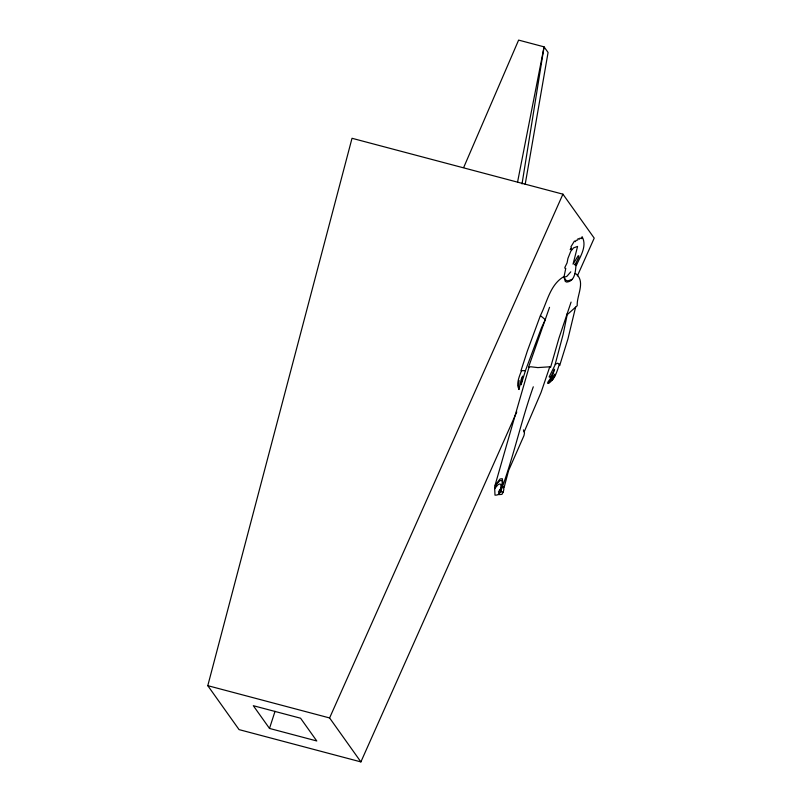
<?xml version="1.0" encoding="UTF-8"?>
<svg xmlns="http://www.w3.org/2000/svg" width="802" height="802" viewBox="0 0 802 802"><rect width="100%" height="100%" fill="white"/><g stroke="black" fill="none" stroke-linecap="round" stroke-linejoin="round"><path stroke-width="1.2" d="M494.694 488.578L494.994 495.165C501.831 495.806 501.701 486.363 502.252 481.741L501.42 480.428L499.846 480.729L496.278 484.378L494.774 487.666L494.694 488.578L498.002 484.699L499.646 483.967L500.769 484.378L501.07 487.967L498.433 491.927L499.445 493.872M545.29 319.767L541.51 327.677L525.43 370.634L521.059 384.83L522.633 376.138L521.23 379.336L518.964 389.501L518.443 385.642L519.135 380.579M522.022 183.919L544.067 46.847L518.613 40.1L463.686 167.488M525.18 184.37L548.067 52.471L544.067 46.847L517.591 181.954M498.483 494.623L501.922 494.403L503.315 491.877L503.867 489.11L503.425 487.105L502.513 486.954M567.325 314.063L563.114 334.454L555.164 364.389L557.661 363.176L559.375 364.288L559.676 365.532L567.936 338.945L575.595 307.166M576.067 263.357C575.605 269.883 575.595 281.261 566.693 282.093L565.27 281.412L563.906 276.57M516.779 411.947L360.89 761.9L239.076 729.619L207.788 685.67L352.018 138.285L562.924 194.174L594.212 238.124L577.4 275.858M533.29 386.805C521.11 421.15 513.561 457 500.839 491.095L500.338 491.496L499.877 489.962M529.039 367.246C517.601 406.694 506.273 446.203 494.964 485.611L500.047 478.994L502.303 478.694L502.884 482.964L501.07 487.967M571.084 302.093L558.964 338.123L550.593 367.356L549.781 366.795L541.069 392.419L524.147 431.947M269.502 728.437L253.312 705.7L300.58 718.221L316.77 740.968L269.502 728.437L275.036 711.294M549.781 366.795L537.821 367.597L530.613 366.755L528.448 367.426L549.54 307.316M559.375 364.288C557.089 371.115 554.954 379.476 548.388 383.406L554.904 374.153M494.774 487.666L495.666 485.18M555.545 374.704L552.067 380.348M574.422 264.259L575.004 264.991L578.833 257.191L578.813 255.858L578.202 255.758L573.049 264.159L577.58 246.415L573.56 247.888L570.773 251.237L567.936 258.394L567.084 262.876L564.969 267.186L564.758 268.068L565.761 268.399L564.097 276.469C549.931 284.55 547.245 302.133 540.418 315.517L527.315 351.116L520.979 370.704L525.43 370.634M521.551 370.654C519.385 376.228 515.947 383.827 518.924 389.191M360.89 761.9L329.602 717.95L562.924 194.174M555.455 364.248L549.149 376.9L550.052 377.361L551.375 375.737L554.593 369.201L552.518 375.426L548.087 381.832L547.806 383.376L548.357 382.935M570.783 271.838L566.994 276.219L565.37 276.961L564.097 276.469M576.287 265.632C579.936 256.931 587.515 246.214 582.092 236.74L581.731 238.565L579.896 238.124L579.515 239.136L578.082 238.625L577.711 240.009L576.006 240.41L575.485 241.633L574.433 241.061L570.884 246.856L571.405 247.597L570.192 249.663L571.325 248.891L571.565 249.823M572.107 279.377L568.016 280.88L566.182 280.469L563.946 277.412M500.187 492.067L503.315 491.877M566.984 314.093L568.047 313.953L577.219 305.702C576.588 295.527 585.881 281.823 575.926 273.813L574.793 273.492M545.48 319.808L540.728 315.838M207.788 685.67L329.602 717.95M503.425 487.105L504.077 487.586L508.608 470.503L523.967 435.616L524.498 432.94L523.425 429.892"/></g></svg>
